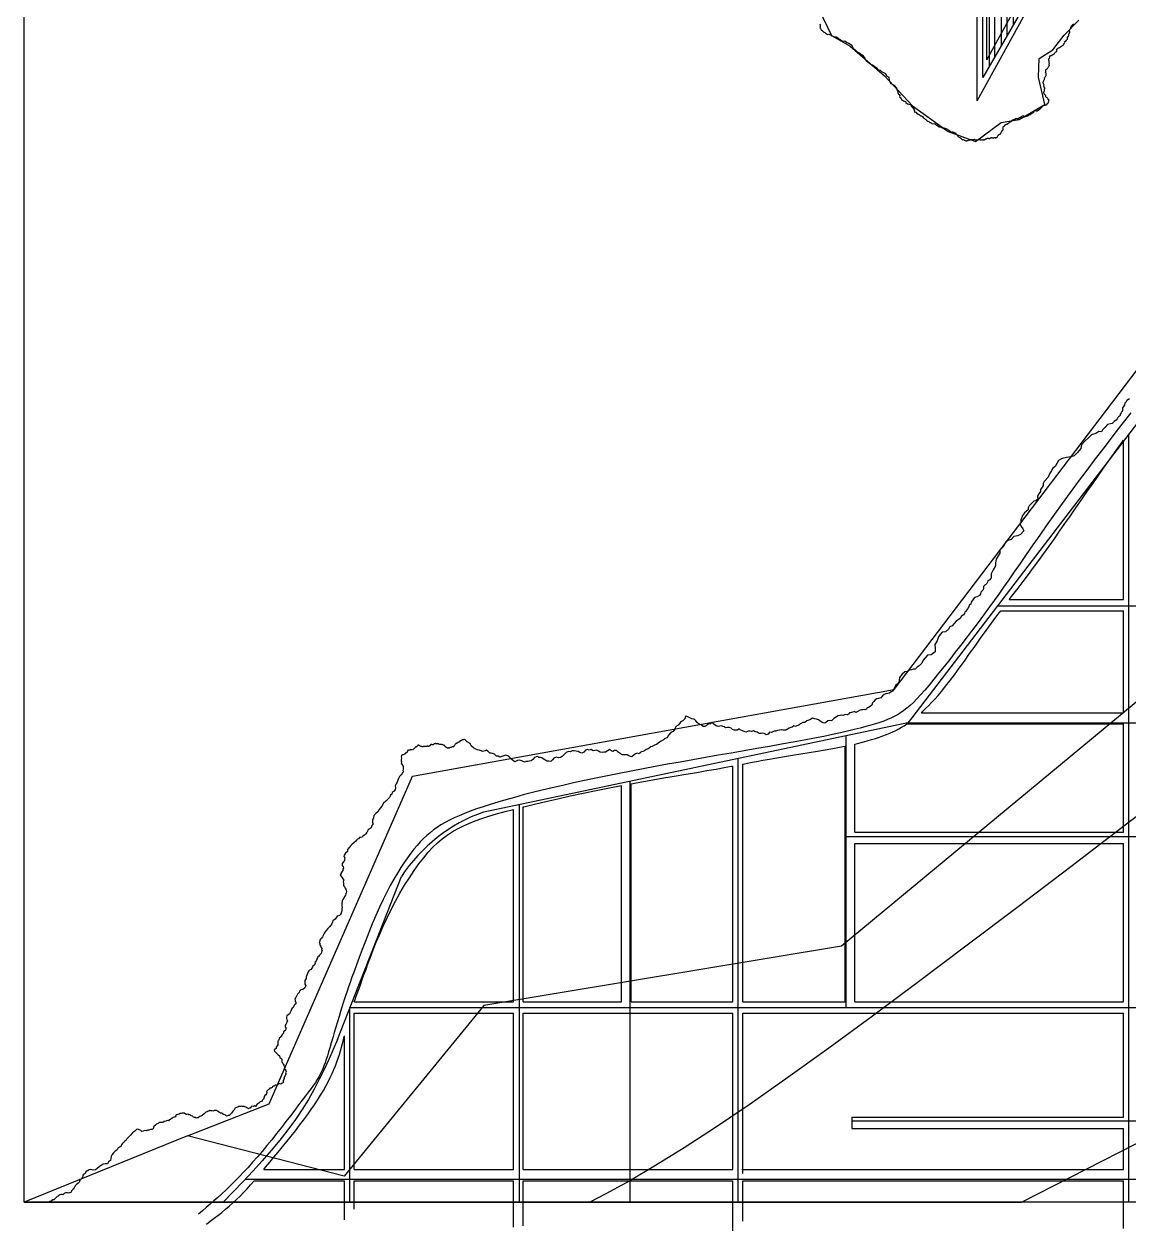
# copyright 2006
# Model space of a CAD drawing. Extents: x -15732 to 10897, y -24868 to 16165.
# Drawn here: x -15732 to -3337, y -24695 to -11160 of the extents above; entities that cross this region are included whole.
import ezdxf

# ---------------------------------------------------------------- set-up
doc = ezdxf.new("R2010")
doc.units = 0
doc.header["$MEASUREMENT"] = 0
for name, color, linetype in [('COASTLINE', 7, 'CONTINUOUS'), ('HIGHWAY', 7, 'CONTINUOUS'), ('REGIONAL_MAP', 7, 'CONTINUOUS'), ('STREETS-SPRAWL', 7, 'CONTINUOUS'), ('STREETS-SPRAWL-12M', 7, 'CONTINUOUS'), ('STREETS-SPRAWL-20M', 7, 'CONTINUOUS'), ('SUBURBS', 7, 'CONTINUOUS')]:
    doc.layers.add(name, color=color, linetype=linetype)

msp = doc.modelspace()

# ---------------------------------------------------------------- linework, layer by layer
at = {"layer": 'COASTLINE', "color": 7, "linetype": 'CONTINUOUS'}
msp.add_line((10897, -24374), (-15455, -24374), dxfattribs=at)
for points in [[(-6806, -11156), (-6802, -11167), (-6799, -11176), (-6800, -11185), (-6805, -11196), (-6798, -11208), (-6791, -11222), (-6775, -11235), (-6765, -11241), (-6758, -11248), (-6748, -11254), (-6740, -11261), (-6731, -11267), (-6724, -11274), (-6713, -11276), (-6704, -11274), (-6695, -11275), (-6683, -11279), (-6673, -11291), (-6658, -11293), (-6644, -11303), (-6632, -11299), (-6620, -11304), (-6606, -11308), (-6595, -11321), (-6585, -11327), (-6577, -11332), (-6567, -11341), (-6561, -11344), (-6542, -11352), (-6524, -11347), (-6503, -11367), (-6480, -11375), (-6460, -11383), (-6444, -11394), (-6443, -11414), (-6431, -11432), (-6413, -11446), (-6397, -11458), (-6388, -11466), (-6371, -11479), (-6360, -11483), (-6349, -11492), (-6337, -11500), (-6328, -11504), (-6321, -11512), (-6310, -11526), (-6300, -11538), (-6299, -11552), (-6285, -11569), (-6263, -11587), (-6249, -11596), (-6240, -11603), (-6228, -11614), (-6214, -11616), (-6190, -11630), (-6174, -11648), (-6159, -11664), (-6145, -11671), (-6128, -11676), (-6113, -11691), (-6090, -11703), (-6069, -11714), (-6057, -11740), (-6031, -11754), (-6028, -11791), (-6007, -11824), (-5969, -11846), (-5941, -11879), (-5943, -11887), (-5941, -11894), (-5938, -11901), (-5933, -11911), (-5929, -11920), (-5929, -11928), (-5924, -11936), (-5923, -11945), (-5915, -11950), (-5908, -11962), (-5910, -11972), (-5906, -11983), (-5901, -11988), (-5891, -11999), (-5890, -12004), (-5885, -12012), (-5876, -12014), (-5865, -12021), (-5854, -12025), (-5844, -12026), (-5838, -12040), (-5821, -12052), (-5807, -12059), (-5792, -12060), (-5782, -12070), (-5774, -12086), (-5768, -12092), (-5758, -12102), (-5749, -12113), (-5744, -12121), (-5745, -12134), (-5741, -12146), (-5731, -12145), (-5722, -12151), (-5715, -12161), (-5711, -12166), (-5706, -12166), (-5702, -12169), (-5695, -12172), (-5690, -12174), (-5683, -12180), (-5675, -12187), (-5668, -12187), (-5662, -12188), (-5653, -12195), (-5645, -12207), (-5634, -12216), (-5623, -12226), (-5614, -12230), (-5604, -12239), (-5592, -12248), (-5582, -12251), (-5576, -12255), (-5571, -12262), (-5563, -12263), (-5557, -12267), (-5546, -12274), (-5535, -12279), (-5525, -12275), (-5515, -12277), (-5505, -12287), (-5493, -12292), (-5479, -12299), (-5465, -12311), (-5459, -12312), (-5454, -12311), (-5447, -12314), (-5441, -12315), (-5439, -12320), (-5433, -12323), (-5427, -12324), (-5420, -12327), (-5416, -12326), (-5411, -12323), (-5407, -12326), (-5402, -12327), (-5397, -12330), (-5394, -12332), (-5389, -12331), (-5384, -12334), (-5373, -12339), (-5363, -12344), (-5358, -12348), (-5350, -12356), (-5345, -12358), (-5339, -12364), (-5334, -12366), (-5329, -12371), (-5323, -12367), (-5315, -12366), (-5308, -12371), (-5302, -12371), (-5293, -12378), (-5285, -12379), (-5278, -12389), (-5271, -12395), (-5266, -12403), (-5255, -12416), (-5251, -12420), (-5245, -12428), (-5233, -12431), (-5221, -12438), (-5215, -12447), (-5207, -12453), (-5200, -12456), (-5193, -12454), (-5186, -12460), (-5180, -12460), (-5174, -12466), (-5167, -12468), (-5162, -12468), (-5156, -12468), (-5150, -12465), (-5144, -12464), (-5138, -12462), (-5132, -12464), (-5125, -12459), (-5119, -12458), (-5113, -12455), (-5108, -12455), (-5101, -12456), (-5095, -12454), (-5088, -12452), (-5082, -12453), (-5076, -12452), (-5070, -12451), (-5062, -12456), (-5056, -12457), (-5053, -12457), (-5049, -12457), (-5046, -12459), (-5043, -12459), (-5040, -12460), (-5036, -12458), (-5033, -12458), (-5030, -12457), (-5027, -12455), (-5023, -12454), (-5020, -12454), (-5017, -12454), (-5013, -12452), (-5010, -12453), (-5007, -12455), (-5004, -12457), (-5001, -12456), (-4998, -12458), (-4994, -12460), (-4991, -12459), (-4987, -12457), (-4984, -12456), (-4981, -12457), (-4978, -12456), (-4975, -12455), (-4971, -12456), (-4968, -12456), (-4965, -12458), (-4962, -12458), (-4959, -12457), (-4956, -12457), (-4952, -12455), (-4949, -12453), (-4947, -12450), (-4944, -12448), (-4940, -12448), (-4937, -12447), (-4934, -12445), (-4930, -12444), (-4926, -12440), (-4923, -12440), (-4920, -12439), (-4918, -12439), (-4915, -12440), (-4912, -12440), (-4910, -12439), (-4907, -12441), (-4904, -12443), (-4901, -12443), (-4898, -12442), (-4895, -12438), (-4891, -12436), (-4888, -12436), (-4884, -12435), (-4880, -12432), (-4876, -12432), (-4872, -12435), (-4869, -12436), (-4866, -12435), (-4863, -12436), (-4859, -12435), (-4857, -12434), (-4854, -12436), (-4851, -12436), (-4847, -12433), (-4845, -12432), (-4842, -12433), (-4840, -12433), (-4837, -12434), (-4834, -12434), (-4831, -12434), (-4828, -12435), (-4826, -12432), (-4823, -12431), (-4819, -12430), (-4816, -12430), (-4816, -12429), (-4814, -12426), (-4812, -12423), (-4810, -12420), (-4810, -12418), (-4810, -12416), (-4809, -12414), (-4808, -12413), (-4804, -12410), (-4802, -12409), (-4801, -12406), (-4799, -12402), (-4794, -12397), (-4788, -12395), (-4784, -12393), (-4780, -12393), (-4778, -12389), (-4773, -12386), (-4774, -12381), (-4771, -12376), (-4769, -12371), (-4767, -12367), (-4764, -12363), (-4762, -12360), (-4760, -12357), (-4757, -12353), (-4751, -12348), (-4748, -12343), (-4747, -12339), (-4747, -12336), (-4747, -12333), (-4749, -12330), (-4748, -12327), (-4748, -12324), (-4747, -12321), (-4747, -12318), (-4746, -12315), (-4746, -12312), (-4742, -12309), (-4741, -12306), (-4736, -12304), (-4733, -12300), (-4730, -12297), (-4729, -12293), (-4725, -12290), (-4721, -12290), (-4719, -12286), (-4716, -12284), (-4711, -12282), (-4707, -12282), (-4704, -12280), (-4700, -12281), (-4698, -12279), (-4695, -12275), (-4690, -12274), (-4687, -12271), (-4681, -12265), (-4676, -12261), (-4673, -12260), (-4670, -12257), (-4665, -12257), (-4662, -12253), (-4658, -12250), (-4654, -12248), (-4653, -12244), (-4651, -12241), (-4648, -12237), (-4644, -12235), (-4640, -12236), (-4636, -12235), (-4632, -12233), (-4629, -12231), (-4625, -12229), (-4621, -12230), (-4618, -12225), (-4614, -12223), (-4611, -12222), (-4607, -12219), (-4604, -12218), (-4601, -12219), (-4598, -12218), (-4595, -12219), (-4592, -12219), (-4588, -12222), (-4586, -12222), (-4583, -12221), (-4579, -12220), (-4576, -12217), (-4571, -12214), (-4568, -12211), (-4565, -12208), (-4562, -12206), (-4558, -12207), (-4554, -12206), (-4551, -12205), (-4547, -12202), (-4544, -12197), (-4541, -12195), (-4537, -12194), (-4533, -12191), (-4529, -12190), (-4526, -12191), (-4522, -12189), (-4518, -12190), (-4515, -12191), (-4513, -12192), (-4509, -12196), (-4504, -12198), (-4498, -12194), (-4495, -12191), (-4492, -12189), (-4490, -12188), (-4485, -12191), (-4482, -12191), (-4478, -12188), (-4475, -12188), (-4472, -12187), (-4469, -12186), (-4466, -12185), (-4464, -12185), (-4461, -12182), (-4459, -12178), (-4457, -12176), (-4454, -12175), (-4450, -12174), (-4447, -12175), (-4444, -12174), (-4441, -12173), (-4439, -12171), (-4437, -12169), (-4432, -12166), (-4428, -12162), (-4426, -12161), (-4422, -12159), (-4419, -12155), (-4416, -12153), (-4414, -12154), (-4412, -12152), (-4410, -12151), (-4408, -12150), (-4404, -12146), (-4402, -12145), (-4402, -12141), (-4401, -12137), (-4399, -12135), (-4394, -12131), (-4390, -12130), (-4386, -12130), (-4381, -12132), (-4377, -12133), (-4372, -12136), (-4368, -12134), (-4362, -12131), (-4356, -12126), (-4352, -12126), (-4348, -12125), (-4343, -12118), (-4336, -12115), (-4333, -12110), (-4328, -12104), (-4325, -12102), (-4323, -12100), (-4321, -12096), (-4317, -12093), (-4310, -12089), (-4307, -12081), (-4299, -12076), (-4292, -12069), (-4283, -12070), (-4276, -12067), (-4268, -12065), (-4260, -12064), (-4253, -12057), (-4250, -12047), (-4244, -12041), (-4237, -12038), (-4240, -12031), (-4237, -12025), (-4236, -12018), (-4233, -12011), (-4237, -12007), (-4242, -12004), (-4244, -12002), (-4246, -11999), (-4251, -11992), (-4254, -11988), (-4261, -11983), (-4265, -11982), (-4268, -11976), (-4267, -11969), (-4270, -11965), (-4274, -11958), (-4279, -11952), (-4286, -11944), (-4288, -11939), (-4292, -11935), (-4290, -11929), (-4290, -11924), (-4288, -11918), (-4288, -11913), (-4285, -11908), (-4284, -11904), (-4284, -11900), (-4282, -11896), (-4284, -11891), (-4283, -11886), (-4280, -11882), (-4278, -11877), (-4285, -11873), (-4288, -11867), (-4288, -11862), (-4290, -11856), (-4290, -11851), (-4290, -11847), (-4289, -11842), (-4293, -11837), (-4293, -11833), (-4294, -11827), (-4297, -11823), (-4297, -11819), (-4297, -11814), (-4297, -11809), (-4296, -11804), (-4294, -11799), (-4293, -11795), (-4291, -11792), (-4287, -11786), (-4282, -11781), (-4284, -11776), (-4282, -11771), (-4281, -11766), (-4282, -11761), (-4280, -11756), (-4277, -11749), (-4274, -11746), (-4269, -11741), (-4265, -11736), (-4264, -11732), (-4266, -11728), (-4265, -11723), (-4266, -11718), (-4265, -11713), (-4270, -11707), (-4272, -11704), (-4271, -11699), (-4267, -11693), (-4270, -11688), (-4269, -11683), (-4268, -11674), (-4264, -11666), (-4256, -11663), (-4251, -11656), (-4248, -11650), (-4243, -11644), (-4238, -11637), (-4234, -11633), (-4231, -11628), (-4229, -11623), (-4232, -11619), (-4231, -11615), (-4230, -11608), (-4227, -11603), (-4230, -11596), (-4232, -11590), (-4230, -11585), (-4232, -11579), (-4232, -11573), (-4236, -11568), (-4237, -11561), (-4236, -11555), (-4234, -11549), (-4229, -11543), (-4227, -11537), (-4223, -11531), (-4223, -11525), (-4226, -11519), (-4221, -11517), (-4216, -11517), (-4211, -11513), (-4206, -11511), (-4201, -11508), (-4192, -11501), (-4187, -11500), (-4181, -11495), (-4172, -11490), (-4166, -11481), (-4160, -11476), (-4155, -11471), (-4147, -11463), (-4145, -11455), (-4146, -11447), (-4144, -11440), (-4142, -11438), (-4139, -11436), (-4134, -11434), (-4132, -11430), (-4126, -11425), (-4120, -11424), (-4116, -11420), (-4111, -11414), (-4105, -11417), (-4099, -11414), (-4094, -11408), (-4088, -11406), (-4082, -11398), (-4075, -11395), (-4068, -11389), (-4066, -11381), (-4064, -11377), (-4060, -11370), (-4057, -11362), (-4058, -11356), (-4044, -11350), (-4036, -11341), (-4027, -11328), (-4027, -11318), (-4024, -11308), (-4017, -11299), (-4013, -11293), (-4010, -11286), (-4009, -11279), (-4010, -11272), (-4007, -11265), (-4000, -11255), (-4000, -11248), (-4003, -11240), (-4002, -11233), (-3999, -11225), (-3994, -11217), (-3991, -11211), (-3988, -11203), (-3990, -11195), (-3985, -11190), (-3983, -11185), (-3979, -11179), (-3976, -11174), (-3971, -11170), (-3968, -11167), (-3960, -11158)], [(-3331, -15364), (-3341, -15370), (-3359, -15381), (-3367, -15397), (-3382, -15410), (-3386, -15429), (-3398, -15450), (-3410, -15463), (-3407, -15478), (-3409, -15494), (-3417, -15505), (-3424, -15520), (-3434, -15536), (-3434, -15549), (-3444, -15556), (-3455, -15563), (-3460, -15572), (-3470, -15586), (-3481, -15601), (-3501, -15616), (-3524, -15638), (-3542, -15644), (-3577, -15651), (-3604, -15679), (-3633, -15710), (-3644, -15732), (-3675, -15729), (-3709, -15750), (-3757, -15765), (-3790, -15799), (-3833, -15838), (-3868, -15877), (-3877, -15918), (-3918, -15967), (-3951, -16000), (-3989, -16012), (-4038, -16022), (-4085, -16030), (-4125, -16056), (-4144, -16087), (-4164, -16120), (-4194, -16143), (-4206, -16169), (-4226, -16205), (-4241, -16241), (-4289, -16291), (-4300, -16314), (-4299, -16335), (-4309, -16355), (-4329, -16378), (-4330, -16401), (-4347, -16427), (-4363, -16456), (-4360, -16487), (-4382, -16506), (-4402, -16509), (-4425, -16534), (-4455, -16563), (-4466, -16584), (-4468, -16607), (-4490, -16625), (-4508, -16643), (-4529, -16671), (-4539, -16694), (-4551, -16719), (-4551, -16744), (-4558, -16770), (-4546, -16796), (-4527, -16821), (-4517, -16843), (-4554, -16884), (-4587, -16899), (-4628, -16907), (-4658, -16939), (-4696, -16952), (-4721, -16975), (-4744, -17017), (-4784, -17060), (-4784, -17094), (-4805, -17124), (-4826, -17161), (-4832, -17201), (-4832, -17237), (-4861, -17282), (-4882, -17324), (-4881, -17373), (-4888, -17383), (-4898, -17392), (-4909, -17400), (-4918, -17404), (-4922, -17418), (-4929, -17432), (-4944, -17448), (-4957, -17458), (-4967, -17469), (-4970, -17483), (-4970, -17495), (-4976, -17507), (-4989, -17523), (-4999, -17531), (-5002, -17551), (-5014, -17570), (-5040, -17585), (-5068, -17591), (-5089, -17618), (-5105, -17644), (-5111, -17664), (-5128, -17678), (-5131, -17694), (-5144, -17710), (-5147, -17718), (-5157, -17730), (-5171, -17746), (-5178, -17754), (-5180, -17772), (-5194, -17785), (-5218, -17804), (-5227, -17823), (-5273, -17857), (-5318, -17907), (-5347, -17918), (-5362, -17947), (-5394, -17976), (-5431, -17981), (-5455, -18006), (-5472, -18032), (-5488, -18078), (-5515, -18118), (-5509, -18159), (-5511, -18200), (-5554, -18232), (-5598, -18239), (-5645, -18294), (-5659, -18328), (-5676, -18344), (-5689, -18356), (-5712, -18371), (-5736, -18395), (-5756, -18395), (-5777, -18403), (-5800, -18405), (-5825, -18419), (-5850, -18424), (-5882, -18452), (-5909, -18489), (-5916, -18518), (-5917, -18540), (-5929, -18558), (-5955, -18576), (-5970, -18606), (-5978, -18621), (-5987, -18642), (-6004, -18650), (-6021, -18662), (-6041, -18668), (-6064, -18671), (-6083, -18679), (-6101, -18694), (-6120, -18715), (-6148, -18723), (-6164, -18729), (-6183, -18737), (-6200, -18759), (-6214, -18774), (-6220, -18798), (-6240, -18815), (-6257, -18824), (-6272, -18827), (-6281, -18842), (-6292, -18850), (-6307, -18846), (-6322, -18849), (-6336, -18849), (-6352, -18854), (-6362, -18857), (-6372, -18866), (-6384, -18873), (-6397, -18882), (-6412, -18873), (-6424, -18875), (-6437, -18876), (-6450, -18880), (-6471, -18886), (-6484, -18900), (-6498, -18907), (-6514, -18903), (-6529, -18908), (-6547, -18914), (-6563, -18912), (-6578, -18914), (-6603, -18919), (-6628, -18936), (-6647, -18948), (-6674, -18975), (-6695, -18972), (-6716, -18974), (-6736, -18993), (-6750, -19000), (-6772, -18996), (-6801, -18978), (-6818, -18964), (-6841, -18956), (-6864, -18952), (-6886, -18944), (-6907, -18957), (-6928, -18967), (-6949, -18974), (-6973, -18994), (-6995, -18992), (-7023, -19008), (-7039, -19023), (-7061, -19032), (-7079, -19038), (-7097, -19032), (-7114, -19044), (-7131, -19049), (-7147, -19057), (-7166, -19069), (-7185, -19077), (-7203, -19078), (-7221, -19077), (-7238, -19075), (-7258, -19077), (-7280, -19081), (-7298, -19090), (-7317, -19089), (-7345, -19104), (-7369, -19103), (-7386, -19122), (-7408, -19133), (-7429, -19116), (-7445, -19113), (-7464, -19116), (-7485, -19116), (-7509, -19100), (-7530, -19096), (-7550, -19087), (-7570, -19093), (-7586, -19090), (-7603, -19090), (-7617, -19093), (-7635, -19103), (-7655, -19092), (-7680, -19084), (-7697, -19076), (-7709, -19063), (-7728, -19079), (-7748, -19079), (-7766, -19078), (-7784, -19073), (-7799, -19055), (-7822, -19050), (-7842, -19048), (-7862, -19054), (-7874, -19040), (-7892, -19036), (-7909, -19032), (-7926, -19034), (-7946, -19037), (-7966, -19031), (-7992, -19010), (-8012, -18994), (-8031, -19008), (-8048, -19007), (-8060, -19016), (-8079, -19032), (-8096, -19037), (-8112, -19036), (-8136, -19020), (-8153, -19014), (-8181, -18993), (-8196, -18975), (-8207, -18964), (-8217, -18956), (-8239, -18951), (-8257, -18945), (-8279, -18934), (-8305, -18922), (-8314, -18929), (-8316, -18940), (-8320, -18951), (-8325, -18959), (-8342, -18975), (-8357, -18982), (-8366, -18989), (-8375, -19001), (-8394, -19024), (-8419, -19038), (-8430, -19067), (-8451, -19094), (-8475, -19105), (-8497, -19132), (-8511, -19145), (-8517, -19163), (-8542, -19171), (-8560, -19186), (-8586, -19201), (-8604, -19213), (-8638, -19240), (-8661, -19247), (-8684, -19262), (-8702, -19264), (-8721, -19280), (-8731, -19289), (-8752, -19297), (-8770, -19312), (-8789, -19319), (-8805, -19321), (-8820, -19329), (-8831, -19344), (-8851, -19338), (-8873, -19345), (-8887, -19357), (-8912, -19377), (-8928, -19375), (-8947, -19367), (-8967, -19354), (-8990, -19354), (-9019, -19355), (-9045, -19342), (-9068, -19325), (-9085, -19308), (-9107, -19308), (-9126, -19318), (-9143, -19309), (-9166, -19297), (-9190, -19314), (-9211, -19325), (-9228, -19326), (-9245, -19330), (-9269, -19324), (-9289, -19316), (-9309, -19304), (-9328, -19308), (-9349, -19310), (-9371, -19295), (-9392, -19302), (-9413, -19296), (-9433, -19305), (-9451, -19327), (-9475, -19338), (-9499, -19331), (-9516, -19317), (-9538, -19313), (-9560, -19312), (-9582, -19312), (-9604, -19320), (-9625, -19317), (-9649, -19329), (-9668, -19347), (-9688, -19365), (-9696, -19376), (-9715, -19386), (-9736, -19388), (-9762, -19381), (-9788, -19393), (-9805, -19412), (-9824, -19430), (-9846, -19428), (-9868, -19425), (-9890, -19412), (-9908, -19401), (-9924, -19388), (-9939, -19384), (-9956, -19384), (-9970, -19374), (-9988, -19378), (-10004, -19385), (-10024, -19407), (-10045, -19424), (-10064, -19425), (-10082, -19430), (-10100, -19429), (-10119, -19436), (-10147, -19423), (-10173, -19416), (-10196, -19420), (-10226, -19433), (-10238, -19425), (-10260, -19407), (-10290, -19379), (-10306, -19367), (-10329, -19359), (-10351, -19366), (-10373, -19376), (-10395, -19382), (-10412, -19370), (-10432, -19370), (-10455, -19347), (-10477, -19341), (-10493, -19338), (-10507, -19335), (-10531, -19314), (-10546, -19305), (-10561, -19310), (-10575, -19315), (-10589, -19317), (-10603, -19309), (-10626, -19303), (-10646, -19298), (-10665, -19291), (-10691, -19277), (-10717, -19254), (-10728, -19227), (-10762, -19208), (-10786, -19184), (-10790, -19186), (-10793, -19185), (-10797, -19185), (-10800, -19186), (-10803, -19188), (-10806, -19188), (-10809, -19188), (-10813, -19187), (-10815, -19188), (-10818, -19188), (-10821, -19190), (-10825, -19193), (-10828, -19196), (-10832, -19197), (-10835, -19198), (-10838, -19200), (-10843, -19203), (-10845, -19207), (-10847, -19210), (-10848, -19213), (-10852, -19212), (-10856, -19212), (-10860, -19214), (-10864, -19216), (-10866, -19219), (-10868, -19221), (-10871, -19221), (-10874, -19223), (-10879, -19225), (-10882, -19228), (-10886, -19229), (-10888, -19230), (-10892, -19234), (-10895, -19239), (-10898, -19241), (-10901, -19244), (-10904, -19249), (-10909, -19254), (-10911, -19258), (-10911, -19261), (-10915, -19264), (-10918, -19266), (-10921, -19264), (-10925, -19265), (-10929, -19267), (-10934, -19265), (-10937, -19270), (-10942, -19272), (-10944, -19273), (-10947, -19273), (-10950, -19273), (-10953, -19274), (-10955, -19274), (-10957, -19276), (-10960, -19278), (-10963, -19279), (-10965, -19279), (-10967, -19279), (-10970, -19277), (-10972, -19276), (-10974, -19277), (-10977, -19279), (-10979, -19281), (-10982, -19281), (-10985, -19279), (-10987, -19278), (-10989, -19277), (-10992, -19276), (-10994, -19274), (-10996, -19271), (-10999, -19268), (-11003, -19266), (-11005, -19263), (-11010, -19260), (-11012, -19256), (-11015, -19255), (-11016, -19252), (-11018, -19249), (-11021, -19248), (-11023, -19245), (-11026, -19246), (-11029, -19245), (-11033, -19244), (-11036, -19242), (-11040, -19239), (-11042, -19238), (-11046, -19237), (-11050, -19239), (-11053, -19239), (-11057, -19238), (-11060, -19239), (-11063, -19238), (-11066, -19238), (-11070, -19238), (-11073, -19237), (-11076, -19238), (-11079, -19236), (-11083, -19233), (-11086, -19231), (-11089, -19230), (-11091, -19231), (-11093, -19231), (-11096, -19230), (-11099, -19231), (-11102, -19231), (-11105, -19231), (-11108, -19231), (-11110, -19232), (-11113, -19230), (-11116, -19228), (-11119, -19229), (-11122, -19229), (-11124, -19231), (-11127, -19232), (-11132, -19233), (-11136, -19237), (-11139, -19239), (-11142, -19241), (-11144, -19242), (-11147, -19243), (-11149, -19244), (-11152, -19243), (-11154, -19242), (-11157, -19239), (-11161, -19240), (-11163, -19242), (-11166, -19241), (-11169, -19241), (-11170, -19242), (-11171, -19243), (-11173, -19246), (-11175, -19248), (-11177, -19250), (-11179, -19251), (-11180, -19254), (-11181, -19257), (-11184, -19257), (-11186, -19259), (-11188, -19260), (-11190, -19260), (-11193, -19260), (-11196, -19261), (-11199, -19262), (-11201, -19262), (-11203, -19260), (-11206, -19259), (-11209, -19260), (-11211, -19260), (-11214, -19261), (-11216, -19262), (-11219, -19262), (-11221, -19261), (-11224, -19262), (-11226, -19263), (-11228, -19263), (-11230, -19263), (-11233, -19262), (-11235, -19261), (-11237, -19260), (-11240, -19261), (-11242, -19261), (-11245, -19261), (-11247, -19262), (-11249, -19262), (-11252, -19262), (-11254, -19262), (-11257, -19264), (-11259, -19266), (-11261, -19265), (-11264, -19265), (-11266, -19264), (-11269, -19264), (-11271, -19263), (-11273, -19263), (-11276, -19262), (-11278, -19262), (-11281, -19262), (-11284, -19259), (-11287, -19258), (-11289, -19257), (-11291, -19256), (-11293, -19256), (-11295, -19254), (-11297, -19252), (-11299, -19252), (-11302, -19251), (-11303, -19248), (-11305, -19247), (-11307, -19247), (-11309, -19248), (-11311, -19247), (-11314, -19248), (-11315, -19252), (-11317, -19254), (-11321, -19260), (-11326, -19262), (-11329, -19265), (-11334, -19267), (-11339, -19270), (-11343, -19270), (-11345, -19272), (-11346, -19274), (-11350, -19278), (-11353, -19281), (-11356, -19283), (-11360, -19287), (-11364, -19293), (-11368, -19296), (-11372, -19298), (-11375, -19296), (-11379, -19298), (-11382, -19298), (-11385, -19298), (-11389, -19298), (-11392, -19298), (-11396, -19298), (-11399, -19298), (-11402, -19300), (-11406, -19302), (-11410, -19304), (-11413, -19304), (-11417, -19305), (-11421, -19303), (-11424, -19301), (-11426, -19303), (-11426, -19306), (-11429, -19310), (-11429, -19313), (-11432, -19317), (-11434, -19321), (-11434, -19324), (-11435, -19327), (-11437, -19328), (-11440, -19328), (-11443, -19329), (-11445, -19332), (-11450, -19333), (-11453, -19335), (-11455, -19340), (-11456, -19343), (-11458, -19345), (-11461, -19347), (-11463, -19348), (-11465, -19348), (-11467, -19348), (-11469, -19349), (-11472, -19351), (-11473, -19352), (-11477, -19354), (-11480, -19353), (-11483, -19356), (-11487, -19357), (-11490, -19358), (-11493, -19361), (-11495, -19361), (-11498, -19362), (-11501, -19377), (-11498, -19392), (-11500, -19407), (-11500, -19422), (-11498, -19435), (-11501, -19449), (-11491, -19468), (-11478, -19484), (-11479, -19500), (-11480, -19515), (-11483, -19531), (-11477, -19546), (-11491, -19560), (-11498, -19581), (-11511, -19588), (-11522, -19600), (-11530, -19620), (-11541, -19639), (-11545, -19662), (-11559, -19682), (-11570, -19704), (-11566, -19725), (-11570, -19744), (-11580, -19764), (-11591, -19771), (-11602, -19777), (-11607, -19795), (-11621, -19807), (-11626, -19819), (-11634, -19833), (-11648, -19850), (-11675, -19876), (-11699, -19898), (-11718, -19930), (-11750, -19970), (-11764, -19995), (-11785, -20014), (-11810, -20037), (-11811, -20062), (-11823, -20088), (-11823, -20111), (-11817, -20132), (-11830, -20148), (-11839, -20173), (-11872, -20198), (-11886, -20226), (-11903, -20244), (-11915, -20257), (-11931, -20267), (-11943, -20278), (-11957, -20284), (-11971, -20282), (-11979, -20296), (-11992, -20301), (-12003, -20311), (-12011, -20324), (-12029, -20337), (-12057, -20363), (-12067, -20373), (-12083, -20390), (-12103, -20418), (-12105, -20438), (-12128, -20457), (-12143, -20480), (-12145, -20495), (-12135, -20512), (-12136, -20527), (-12138, -20542), (-12150, -20557), (-12162, -20575), (-12162, -20586), (-12165, -20597), (-12153, -20612), (-12150, -20627), (-12158, -20639), (-12156, -20653), (-12166, -20666), (-12178, -20685), (-12180, -20694), (-12187, -20705), (-12176, -20714), (-12169, -20727), (-12157, -20747), (-12145, -20760), (-12152, -20775), (-12149, -20790), (-12149, -20805), (-12149, -20820), (-12137, -20837), (-12131, -20851), (-12123, -20862), (-12119, -20874), (-12114, -20888), (-12119, -20903), (-12124, -20916), (-12127, -20930), (-12137, -20945), (-12146, -20963), (-12155, -20979), (-12162, -20992), (-12165, -21004), (-12168, -21016), (-12166, -21029), (-12168, -21041), (-12168, -21054), (-12165, -21067), (-12166, -21079), (-12168, -21092), (-12167, -21104), (-12172, -21116), (-12179, -21128), (-12176, -21140), (-12195, -21157), (-12219, -21166), (-12242, -21197), (-12267, -21217), (-12271, -21234), (-12281, -21251), (-12290, -21265), (-12304, -21284), (-12326, -21304), (-12343, -21324), (-12366, -21354), (-12372, -21375), (-12386, -21395), (-12397, -21413), (-12406, -21424), (-12415, -21434), (-12416, -21446), (-12421, -21459), (-12415, -21472), (-12414, -21485), (-12411, -21495), (-12402, -21507), (-12400, -21518), (-12393, -21529), (-12395, -21541), (-12388, -21555), (-12394, -21568), (-12399, -21582), (-12405, -21591), (-12417, -21601), (-12426, -21612), (-12435, -21621), (-12439, -21634), (-12448, -21642), (-12448, -21652), (-12457, -21663), (-12461, -21676), (-12470, -21686), (-12465, -21696), (-12469, -21706), (-12479, -21714), (-12491, -21725), (-12497, -21738), (-12504, -21748), (-12515, -21764), (-12529, -21772), (-12537, -21779), (-12546, -21788), (-12552, -21809), (-12559, -21826), (-12566, -21845), (-12567, -21863), (-12581, -21886), (-12582, -21904), (-12583, -21927), (-12570, -21945), (-12584, -21968), (-12605, -21986), (-12626, -21990), (-12643, -22006), (-12647, -22020), (-12664, -22041), (-12677, -22062), (-12683, -22077), (-12693, -22091), (-12692, -22107), (-12690, -22123), (-12680, -22138), (-12692, -22153), (-12703, -22163), (-12705, -22173), (-12715, -22188), (-12724, -22198), (-12733, -22209), (-12735, -22220), (-12738, -22230), (-12748, -22246), (-12753, -22259), (-12768, -22271), (-12786, -22284), (-12787, -22298), (-12790, -22313), (-12785, -22329), (-12773, -22340), (-12783, -22350), (-12788, -22365), (-12795, -22380), (-12803, -22393), (-12802, -22405), (-12791, -22417), (-12794, -22429), (-12799, -22442), (-12807, -22450), (-12822, -22464), (-12822, -22479), (-12833, -22490), (-12841, -22500), (-12848, -22512), (-12860, -22525), (-12872, -22530), (-12872, -22540), (-12873, -22551), (-12878, -22560), (-12885, -22567), (-12885, -22580), (-12884, -22594), (-12885, -22608), (-12893, -22619), (-12905, -22633), (-12906, -22648), (-12914, -22655), (-12928, -22666), (-12923, -22679), (-12914, -22688), (-12903, -22698), (-12882, -22719), (-12867, -22733), (-12862, -22750), (-12851, -22757), (-12842, -22768), (-12842, -22777), (-12841, -22787), (-12844, -22797), (-12838, -22807), (-12831, -22815), (-12825, -22825), (-12818, -22836), (-12815, -22849), (-12812, -22862), (-12815, -22875), (-12804, -22884), (-12797, -22897), (-12793, -22909), (-12798, -22921), (-12796, -22934), (-12800, -22946), (-12806, -22958), (-12817, -22975), (-12815, -22986), (-12819, -22997), (-12826, -23009), (-12825, -23018), (-12827, -23028), (-12831, -23037), (-12840, -23039), (-12853, -23048), (-12864, -23047), (-12874, -23042), (-12880, -23046), (-12891, -23056), (-12903, -23061), (-12915, -23061), (-12927, -23070), (-12936, -23073), (-12945, -23081), (-12950, -23086), (-12963, -23093), (-12974, -23094), (-12983, -23104), (-12992, -23109), (-13000, -23122), (-13012, -23133), (-13010, -23144), (-13014, -23156), (-13021, -23168), (-13032, -23176), (-13038, -23186), (-13040, -23197), (-13042, -23207), (-13048, -23218), (-13063, -23233), (-13070, -23243), (-13083, -23249), (-13100, -23261), (-13122, -23278), (-13137, -23298), (-13147, -23294), (-13156, -23297), (-13166, -23300), (-13176, -23297), (-13187, -23307), (-13197, -23319), (-13206, -23320), (-13214, -23326), (-13222, -23320), (-13232, -23314), (-13245, -23306), (-13255, -23303), (-13262, -23299), (-13272, -23298), (-13282, -23299), (-13292, -23295), (-13302, -23301), (-13312, -23301), (-13323, -23300), (-13335, -23308), (-13349, -23310), (-13367, -23320), (-13372, -23334), (-13388, -23350), (-13398, -23362), (-13404, -23376), (-13415, -23387), (-13422, -23394), (-13432, -23400), (-13441, -23400), (-13451, -23404), (-13463, -23410), (-13475, -23395), (-13494, -23391), (-13502, -23378), (-13513, -23373), (-13527, -23375), (-13541, -23367), (-13553, -23361), (-13563, -23351), (-13573, -23346), (-13585, -23346), (-13595, -23343), (-13605, -23347), (-13616, -23351), (-13627, -23349), (-13638, -23349), (-13649, -23345), (-13658, -23353), (-13668, -23352), (-13679, -23361), (-13694, -23362), (-13704, -23373), (-13713, -23382), (-13734, -23402), (-13750, -23408), (-13759, -23411), (-13772, -23420), (-13781, -23427), (-13792, -23427), (-13802, -23430), (-13812, -23424), (-13822, -23423), (-13833, -23420), (-13843, -23409), (-13857, -23406), (-13870, -23395), (-13883, -23392), (-13896, -23387), (-13910, -23391), (-13920, -23387), (-13935, -23376), (-13946, -23376), (-13958, -23374), (-13970, -23380), (-13982, -23378), (-13994, -23387), (-14006, -23390), (-14017, -23394), (-14027, -23395), (-14030, -23404), (-14039, -23416), (-14050, -23420), (-14059, -23425), (-14071, -23430), (-14089, -23444), (-14104, -23450), (-14114, -23459), (-14129, -23458), (-14144, -23466), (-14161, -23469), (-14175, -23479), (-14188, -23478), (-14200, -23481), (-14216, -23480), (-14229, -23489), (-14247, -23499), (-14258, -23509), (-14276, -23525), (-14283, -23549), (-14298, -23558), (-14316, -23559), (-14334, -23567), (-14349, -23566), (-14363, -23571), (-14378, -23569), (-14396, -23575), (-14413, -23582), (-14424, -23568), (-14443, -23560), (-14458, -23554), (-14473, -23557), (-14491, -23575), (-14500, -23583), (-14516, -23595), (-14535, -23618), (-14550, -23634), (-14578, -23663), (-14586, -23678), (-14605, -23693), (-14610, -23699), (-14621, -23709), (-14631, -23717), (-14638, -23729), (-14643, -23743), (-14656, -23753), (-14677, -23763), (-14689, -23785), (-14709, -23799), (-14730, -23820), (-14744, -23839), (-14754, -23859), (-14760, -23882), (-14763, -23907), (-14784, -23922), (-14796, -23944), (-14821, -23943), (-14846, -23945), (-14869, -23962), (-14888, -23973), (-14914, -23994), (-14930, -24009), (-14957, -24014), (-14983, -24008), (-15001, -24012), (-15015, -24017), (-15026, -24021), (-15038, -24032), (-15049, -24051), (-15069, -24067), (-15072, -24078), (-15078, -24092), (-15083, -24102), (-15088, -24111), (-15094, -24116), (-15100, -24123), (-15109, -24135), (-15110, -24146), (-15121, -24155), (-15127, -24161), (-15147, -24177), (-15158, -24190), (-15165, -24201), (-15171, -24210), (-15175, -24222), (-15186, -24230), (-15200, -24245), (-15203, -24259), (-15212, -24265), (-15222, -24269), (-15234, -24271), (-15245, -24269), (-15256, -24268), (-15267, -24270), (-15282, -24275), (-15296, -24289), (-15307, -24286), (-15317, -24286), (-15330, -24290), (-15341, -24299), (-15350, -24307), (-15362, -24311), (-15371, -24322), (-15385, -24332), (-15391, -24338), (-15398, -24345), (-15405, -24347), (-15411, -24348), (-15423, -24356), (-15429, -24364), (-15437, -24363), (-15445, -24367), (-15453, -24373), (-15455, -24374)]]:
    msp.add_lwpolyline(points, dxfattribs=at)
at = {"layer": 'HIGHWAY', "color": 250, "linetype": 'CONTINUOUS'}
for p, q in [((-2756, -19667), (-3379, -20145)), ((-3379, -20145), (-3990, -20611)), ((-3990, -20611), (-4581, -21061)), ((-4581, -21061), (-5151, -21492)), ((-5151, -21492), (-5696, -21901)), ((-5696, -21901), (-6214, -22286)), ((-6214, -22286), (-6704, -22645)), ((-6704, -22645), (-7162, -22974)), ((-7162, -22974), (-7587, -23272)), ((-7587, -23272), (-7976, -23536)), ((-7976, -23536), (-8328, -23765)), ((-8328, -23765), (-8648, -23962)), ((-8648, -23962), (-8938, -24132)), ((-8938, -24132), (-9206, -24279)), ((-9206, -24279), (-9385, -24374))]:
    msp.add_line(p, q, dxfattribs=at)
at = {"layer": 'REGIONAL_MAP', "color": 8, "linetype": 'CONTINUOUS'}
msp.add_lwpolyline([(-15732, 16165), (10897, 16165), (10897, -24374), (-15732, -24374)], close=True, dxfattribs=at)
at = {"layer": 'STREETS-SPRAWL', "color": 7, "linetype": 'CONTINUOUS'}
for p, q in [((-4930, -11559), (-4930, -7413)), ((-5041, -12021), (-4280, -10641)), ((-5041, -12021), (-5041, -10666)), ((-4930, -11559), (-4390, -10579)), ((-3314, -15518), (-3415, -15648)), ((-3415, -15648), (-3516, -15778)), ((-3516, -15778), (-3615, -15908)), ((-3413, -15847), (-3397, -15825)), ((-3397, -17614), (-3397, -15825)), ((-3615, -15908), (-3714, -16036)), ((-3548, -16037), (-3481, -15943)), ((-3481, -15943), (-3413, -15847)), ((-3714, -16036), (-3810, -16163)), ((-3614, -16130), (-3548, -16037)), ((-3810, -16163), (-3905, -16289)), ((-3743, -16315), (-3679, -16223)), ((-3679, -16223), (-3614, -16130)), ((-3905, -16289), (-3997, -16413)), ((-3807, -16406), (-3743, -16315)), ((-3997, -16413), (-4087, -16536)), ((-3932, -16585), (-3870, -16496)), ((-3870, -16496), (-3807, -16406)), ((-4087, -16536), (-4173, -16657)), ((-3993, -16673), (-3932, -16585)), ((-4257, -16775), (-4337, -16890)), ((-4173, -16657), (-4257, -16775)), ((-4114, -16846), (-4054, -16760)), ((-4054, -16760), (-3993, -16673)), ((-4337, -16890), (-4414, -17001)), ((-4173, -16931), (-4114, -16846)), ((-4414, -17001), (-4488, -17107)), ((-4290, -17096), (-4232, -17014)), ((-4232, -17014), (-4173, -16931)), ((-4488, -17107), (-4558, -17208)), ((-4406, -17256), (-4348, -17177)), ((-4348, -17177), (-4290, -17096)), ((-4623, -17304), (-4685, -17393)), ((-4558, -17208), (-4623, -17304)), ((-4464, -17333), (-4406, -17256)), ((-4685, -17393), (-4742, -17476)), ((-4580, -17485), (-4522, -17410)), ((-4522, -17410), (-4464, -17333)), ((-4796, -17552), (-4848, -17625)), ((-4742, -17476), (-4796, -17552)), ((-4679, -17614), (-4639, -17561)), ((-4639, -17561), (-4580, -17485)), ((-4899, -17695), (-4949, -17763)), ((-4848, -17625), (-4899, -17695)), ((-4679, -17614), (-3397, -17614)), ((-4999, -17831), (-5051, -17900)), ((-4949, -17763), (-4999, -17831)), ((-4878, -17878), (-4817, -17796)), ((-4817, -17796), (-4775, -17740)), ((-4775, -17740), (-3397, -17740)), ((-3397, -18883), (-3397, -17740)), ((-5106, -17972), (-5163, -18048)), ((-5051, -17900), (-5106, -17972)), ((-5001, -18048), (-4939, -17962)), ((-4939, -17962), (-4878, -17878)), ((-5223, -18126), (-5285, -18205)), ((-5163, -18048), (-5223, -18126)), ((-5124, -18220), (-5063, -18135)), ((-5063, -18135), (-5001, -18048)), ((-5285, -18205), (-5347, -18285)), ((-5183, -18304), (-5124, -18220)), ((-5408, -18363), (-5468, -18437)), ((-5347, -18285), (-5408, -18363)), ((-5295, -18458), (-5240, -18383)), ((-5240, -18383), (-5183, -18304)), ((-5525, -18508), (-5579, -18573)), ((-5468, -18437), (-5525, -18508)), ((-5393, -18587), (-5346, -18526)), ((-5346, -18526), (-5295, -18458)), ((-5628, -18630), (-5674, -18682)), ((-5579, -18573), (-5628, -18630)), ((-5478, -18689), (-5437, -18641)), ((-5437, -18641), (-5393, -18587)), ((-5792, -18802), (-5828, -18832)), ((-5755, -18767), (-5792, -18802)), ((-5716, -18727), (-5755, -18767)), ((-5674, -18682), (-5716, -18727)), ((-5618, -18836), (-5586, -18805)), ((-5586, -18805), (-5552, -18770)), ((-5552, -18770), (-5516, -18732)), ((-5516, -18732), (-5478, -18689)), ((-6007, -18944), (-6046, -18961)), ((-5969, -18926), (-6007, -18944)), ((-5933, -18906), (-5969, -18926)), ((-5898, -18884), (-5933, -18906)), ((-5863, -18860), (-5898, -18884)), ((-5828, -18832), (-5863, -18860)), ((-5668, -18882), (-5649, -18865)), ((-5668, -18883), (-3397, -18883)), ((-5649, -18865), (-5618, -18836)), ((-6419, -19072), (-6493, -19090)), ((-6352, -19055), (-6419, -19072)), ((-6290, -19039), (-6352, -19055)), ((-6234, -19023), (-6290, -19039)), ((-6181, -19007), (-6234, -19023)), ((-6133, -18992), (-6181, -19007)), ((-6088, -18977), (-6133, -18992)), ((-6046, -18961), (-6088, -18977)), ((-5985, -19098), (-5951, -19082)), ((-5951, -19082), (-5918, -19065)), ((-5918, -19065), (-5887, -19047)), ((-5887, -19047), (-5857, -19029)), ((-5857, -19029), (-5827, -19009)), ((-5827, -19009), (-5826, -19009)), ((-5826, -19009), (-3397, -19009)), ((-3397, -20224), (-3397, -19009)), ((-7104, -19214), (-7234, -19237)), ((-6980, -19191), (-7104, -19214)), ((-6865, -19169), (-6980, -19191)), ((-6759, -19148), (-6865, -19169)), ((-6662, -19128), (-6759, -19148)), ((-6573, -19109), (-6662, -19128)), ((-6493, -19090), (-6573, -19109)), ((-6383, -19227), (-6327, -19213)), ((-6327, -19213), (-6274, -19199)), ((-6274, -19199), (-6225, -19185)), ((-6225, -19185), (-6180, -19171)), ((-6180, -19171), (-6136, -19157)), ((-6136, -19157), (-6096, -19142)), ((-6096, -19142), (-6057, -19128)), ((-6057, -19128), (-6020, -19113)), ((-6020, -19113), (-5985, -19098)), ((-7799, -19335), (-7944, -19360)), ((-7654, -19310), (-7799, -19335)), ((-7511, -19286), (-7654, -19310)), ((-7370, -19261), (-7511, -19286)), ((-7234, -19237), (-7370, -19261)), ((-7110, -19361), (-7017, -19346)), ((-7017, -19346), (-6924, -19331)), ((-6924, -19331), (-6832, -19316)), ((-6832, -19316), (-6743, -19301)), ((-6743, -19301), (-6659, -19286)), ((-6659, -19286), (-6582, -19271)), ((-6582, -19271), (-6520, -19258)), ((-6520, -22127), (-6520, -19258)), ((-6410, -19234), (-6383, -19227)), ((-6410, -20224), (-6410, -19234)), ((-8651, -19487), (-8788, -19512)), ((-8512, -19461), (-8651, -19487)), ((-8372, -19436), (-8512, -19461)), ((-8231, -19411), (-8372, -19436)), ((-8088, -19386), (-8231, -19411)), ((-7944, -19360), (-8088, -19386)), ((-7876, -19499), (-7794, -19484)), ((-7794, -19484), (-7780, -19481)), ((-7780, -22127), (-7780, -19481)), ((-7670, -19460), (-7649, -19456)), ((-7670, -22127), (-7670, -19460)), ((-7649, -19456), (-7582, -19443)), ((-7582, -19443), (-7514, -19430)), ((-7514, -19430), (-7444, -19417)), ((-7444, -19417), (-7369, -19404)), ((-7369, -19404), (-7288, -19390)), ((-7288, -19390), (-7201, -19376)), ((-7201, -19376), (-7110, -19361)), ((-9318, -19617), (-9445, -19644)), ((-9188, -19591), (-9318, -19617)), ((-9056, -19564), (-9188, -19591)), ((-8923, -19538), (-9056, -19564)), ((-8788, -19512), (-8923, -19538)), ((-8721, -19643), (-8578, -19618)), ((-8578, -19618), (-8440, -19594)), ((-8440, -19594), (-8309, -19573)), ((-8309, -19573), (-8185, -19552)), ((-8185, -19552), (-8071, -19533)), ((-8071, -19533), (-7968, -19515)), ((-7968, -19515), (-7876, -19499)), ((-9920, -19752), (-10029, -19779)), ((-9807, -19725), (-9920, -19752)), ((-9689, -19698), (-9807, -19725)), ((-9569, -19671), (-9689, -19698)), ((-9445, -19644), (-9569, -19671)), ((-9460, -19786), (-9313, -19755)), ((-9313, -19755), (-9165, -19725)), ((-9165, -19725), (-9031, -19699)), ((-9031, -22127), (-9031, -19699)), ((-8921, -19679), (-8867, -19669)), ((-8921, -22127), (-8921, -19679)), ((-8867, -19669), (-8721, -19643)), ((-10417, -19885), (-10502, -19911)), ((-10327, -19859), (-10417, -19885)), ((-10232, -19833), (-10327, -19859)), ((-10133, -19806), (-10232, -19833)), ((-10029, -19779), (-10133, -19806)), ((-10004, -19909), (-9877, -19879)), ((-9877, -19879), (-9743, -19848)), ((-9743, -19848), (-9604, -19817)), ((-9604, -19817), (-9460, -19786)), ((-10792, -20013), (-10852, -20038)), ((-10727, -19988), (-10792, -20013)), ((-10657, -19963), (-10727, -19988)), ((-10582, -19937), (-10657, -19963)), ((-10502, -19911), (-10582, -19937)), ((-10518, -20044), (-10431, -20018)), ((-10431, -20018), (-10336, -19992)), ((-10336, -19992), (-10243, -19968)), ((-10243, -22127), (-10243, -19968)), ((-10133, -19940), (-10124, -19938)), ((-10133, -22127), (-10133, -19940)), ((-10124, -19938), (-10004, -19909)), ((-11055, -20141), (-11098, -20169)), ((-11009, -20115), (-11055, -20141)), ((-10960, -20089), (-11009, -20115)), ((-10908, -20063), (-10960, -20089)), ((-10852, -20038), (-10908, -20063)), ((-10871, -20185), (-10809, -20154)), ((-10809, -20154), (-10743, -20125)), ((-10743, -20125), (-10673, -20097)), ((-10673, -20097), (-10598, -20070)), ((-10598, -20070), (-10518, -20044)), ((-11251, -20295), (-11287, -20332)), ((-11215, -20261), (-11251, -20295)), ((-11177, -20229), (-11215, -20261)), ((-11138, -20198), (-11177, -20229)), ((-11098, -20169), (-11138, -20198)), ((-11093, -20341), (-11040, -20296)), ((-11040, -20296), (-10986, -20256)), ((-10986, -20256), (-10930, -20219)), ((-10930, -20219), (-10871, -20185)), ((-6410, -20224), (-3397, -20224)), ((-11358, -20414), (-11393, -20460)), ((-11322, -20372), (-11358, -20414)), ((-11287, -20332), (-11322, -20372)), ((-11197, -20447), (-11145, -20391)), ((-11145, -20391), (-11093, -20341)), ((-6410, -20351), (-3397, -20351)), ((-6410, -22127), (-6410, -20351)), ((-3397, -22127), (-3397, -20351)), ((-11467, -20563), (-11505, -20621)), ((-11429, -20510), (-11467, -20563)), ((-11393, -20460), (-11429, -20510)), ((-11302, -20579), (-11249, -20510)), ((-11249, -20510), (-11197, -20447)), ((-11544, -20683), (-11584, -20749)), ((-11505, -20621), (-11544, -20683)), ((-11410, -20735), (-11356, -20654)), ((-11356, -20654), (-11302, -20579)), ((-11624, -20821), (-11664, -20897)), ((-11584, -20749), (-11624, -20821)), ((-11515, -20908), (-11463, -20819)), ((-11463, -20819), (-11410, -20735)), ((-11705, -20978), (-11746, -21065)), ((-11664, -20897), (-11705, -20978)), ((-11565, -20998), (-11515, -20908)), ((-11746, -21065), (-11786, -21156)), ((-11660, -21184), (-11614, -21091)), ((-11614, -21091), (-11565, -20998)), ((-11786, -21156), (-11827, -21251)), ((-11703, -21276), (-11660, -21184)), ((-11866, -21348), (-11903, -21444)), ((-11827, -21251), (-11866, -21348)), ((-11781, -21456), (-11743, -21367)), ((-11743, -21367), (-11703, -21276)), ((-11903, -21444), (-11939, -21538)), ((-11815, -21542), (-11781, -21456)), ((-11972, -21627), (-12003, -21710)), ((-11939, -21538), (-11972, -21627)), ((-11875, -21700), (-11846, -21624)), ((-11846, -21624), (-11815, -21542)), ((-12030, -21785), (-12054, -21851)), ((-12003, -21710), (-12030, -21785)), ((-11923, -21832), (-11900, -21770)), ((-11900, -21770), (-11875, -21700)), ((-12074, -21908), (-12092, -21959)), ((-12054, -21851), (-12074, -21908)), ((-11959, -21935), (-11942, -21887)), ((-11942, -21887), (-11923, -21832)), ((-12123, -22049), (-12138, -22092)), ((-12109, -22005), (-12123, -22049)), ((-12092, -21959), (-12109, -22005)), ((-12009, -22074), (-11999, -22045)), ((-11999, -22045), (-11987, -22012)), ((-11987, -22012), (-11974, -21976)), ((-11974, -21976), (-11959, -21935)), ((-12167, -22184), (-12183, -22236)), ((-12152, -22136), (-12167, -22184)), ((-12138, -22092), (-12152, -22136)), ((-12028, -22127), (-12019, -22101)), ((-12028, -22127), (-10243, -22127)), ((-12019, -22101), (-12009, -22074)), ((-10133, -22127), (-9031, -22127)), ((-8921, -22127), (-7780, -22127)), ((-7670, -22127), (-6520, -22127)), ((-6410, -22127), (-3397, -22127)), ((-12199, -22292), (-12217, -22351)), ((-12183, -22236), (-12199, -22292)), ((-12028, -22253), (-10243, -22253)), ((-12028, -24006), (-12028, -22253)), ((-10243, -24006), (-10243, -22253)), ((-10133, -22253), (-7780, -22253)), ((-10133, -24006), (-10133, -22253)), ((-7780, -24006), (-7780, -22253)), ((-7670, -22253), (-3397, -22253)), ((-7670, -24051), (-7670, -22253)), ((-3397, -23421), (-3397, -22253)), ((-12234, -22411), (-12252, -22471)), ((-12217, -22351), (-12234, -22411)), ((-12286, -22587), (-12302, -22640)), ((-12269, -22530), (-12286, -22587)), ((-12252, -22471), (-12269, -22530)), ((-12171, -22634), (-12160, -22593)), ((-12160, -22593), (-12150, -22553)), ((-12150, -22553), (-12140, -22513)), ((-12140, -22513), (-12138, -22506)), ((-12138, -24006), (-12138, -22506)), ((-12329, -22733), (-12342, -22773)), ((-12316, -22688), (-12329, -22733)), ((-12302, -22640), (-12316, -22688)), ((-12208, -22757), (-12195, -22716)), ((-12195, -22716), (-12183, -22675)), ((-12183, -22675), (-12171, -22634)), ((-12368, -22845), (-12381, -22877)), ((-12355, -22810), (-12368, -22845)), ((-12342, -22773), (-12355, -22810)), ((-12256, -22886), (-12239, -22842)), ((-12239, -22842), (-12223, -22800)), ((-12223, -22800), (-12208, -22757)), ((-12444, -22998), (-12464, -23029)), ((-12426, -22968), (-12444, -22998)), ((-12409, -22938), (-12426, -22968)), ((-12394, -22908), (-12409, -22938)), ((-12381, -22877), (-12394, -22908)), ((-12320, -23024), (-12297, -22976)), ((-12297, -22976), (-12276, -22931)), ((-12276, -22931), (-12256, -22886)), ((-12542, -23137), (-12575, -23181)), ((-12513, -23098), (-12542, -23137)), ((-12487, -23062), (-12513, -23098)), ((-12464, -23029), (-12487, -23062)), ((-12406, -23174), (-12375, -23122)), ((-12375, -23122), (-12346, -23072)), ((-12346, -23072), (-12320, -23024)), ((-12611, -23229), (-12652, -23283)), ((-12575, -23181), (-12611, -23229)), ((-12476, -23281), (-12440, -23227)), ((-12440, -23227), (-12406, -23174)), ((-12744, -23404), (-12794, -23469)), ((-12696, -23342), (-12744, -23404)), ((-12652, -23283), (-12696, -23342)), ((-12597, -23452), (-12554, -23394)), ((-12554, -23394), (-12514, -23337)), ((-12514, -23337), (-12476, -23281)), ((-12846, -23536), (-12899, -23604)), ((-12794, -23469), (-12846, -23536)), ((-12688, -23571), (-12641, -23511)), ((-12641, -23511), (-12597, -23452)), ((-6445, -23421), (-3397, -23421)), ((-6445, -23421), (-6445, -23548)), ((-6445, -23548), (-3397, -23548)), ((-3397, -24006), (-3397, -23548)), ((-12953, -23672), (-13008, -23738)), ((-12899, -23604), (-12953, -23672)), ((-12784, -23692), (-12735, -23631)), ((-12735, -23631), (-12688, -23571)), ((-13062, -23803), (-13115, -23865)), ((-13008, -23738), (-13062, -23803)), ((-12930, -23870), (-12881, -23811)), ((-12881, -23811), (-12832, -23752)), ((-12832, -23752), (-12784, -23692)), ((-13168, -23925), (-13220, -23983)), ((-13115, -23865), (-13168, -23925)), ((-13023, -23981), (-12977, -23926)), ((-12977, -23926), (-12930, -23870)), ((-13322, -24091), (-13372, -24142)), ((-13272, -24038), (-13322, -24091)), ((-13220, -23983), (-13272, -24038)), ((-13044, -24006), (-13023, -23981)), ((-13044, -24006), (-12138, -24006)), ((-12028, -24006), (-10243, -24006)), ((-10133, -24006), (-7780, -24006)), ((-7679, -24006), (-3397, -24006)), ((-13420, -24189), (-13467, -24235)), ((-13372, -24142), (-13420, -24189)), ((-13271, -24264), (-13231, -24222)), ((-13231, -24222), (-13191, -24178)), ((-13191, -24178), (-13152, -24132)), ((-13152, -24132), (-12138, -24132)), ((-12138, -24572), (-12138, -24132)), ((-12028, -24132), (-10243, -24132)), ((-12028, -24450), (-12028, -24132)), ((-10243, -24654), (-10243, -24132)), ((-10133, -24132), (-7780, -24132)), ((-10133, -24640), (-10133, -24132)), ((-7780, -24695), (-7780, -24132)), ((-7670, -24132), (-3397, -24132)), ((-7670, -24586), (-7670, -24132)), ((-3397, -24668), (-3397, -24132)), ((-13602, -24358), (-13646, -24397)), ((-13558, -24319), (-13602, -24358)), ((-13513, -24278), (-13558, -24319)), ((-13467, -24235), (-13513, -24278)), ((-13390, -24381), (-13350, -24344)), ((-13350, -24344), (-13310, -24305)), ((-13310, -24305), (-13271, -24264)), ((-13732, -24470), (-13774, -24506)), ((-13689, -24434), (-13732, -24470)), ((-13646, -24397), (-13689, -24434)), ((-13557, -24521), (-13515, -24487)), ((-13515, -24487), (-13473, -24453)), ((-13473, -24453), (-13431, -24418)), ((-13431, -24418), (-13390, -24381)), ((-13686, -24619), (-13643, -24587)), ((-13643, -24587), (-13600, -24554)), ((-13600, -24554), (-13557, -24521))]:
    msp.add_line(p, q, dxfattribs=at)
at = {"layer": 'STREETS-SPRAWL-12M', "color": 253, "linetype": 'CONTINUOUS'}
for p, q in [((-4905, -7328), (-4906, -11638)), ((-4843, -7328), (-4844, -11531)), ((-4770, -7328), (-4771, -11405)), ((-4705, -7328), (-4706, -11293)), ((-4634, -7328), (-4635, -11170))]:
    msp.add_line(p, q, dxfattribs=at)
at = {"layer": 'STREETS-SPRAWL-20M', "color": 252, "linetype": 'CONTINUOUS'}
for p, q in [((-4977, -11760), (-4977, 1569)), ((-4362, -10699), (-4977, -11760)), ((-2069, -14100), (-5773, -18940)), ((-3337, -24374), (-3337, -15757)), ((-4812, -17685), (9940, -17685)), ((-5773, -18940), (-5817, -18998)), ((-5817, -18998), (-10576, -19997)), ((-5817, -18998), (9940, -18998)), ((-6508, -22188), (-6508, -19143)), ((-7721, -24374), (-7721, -19398)), ((-8934, -24374), (-8934, -19652)), ((-10174, -24374), (-10174, -19913)), ((-6508, -20270), (9940, -20270)), ((-12217, -22548), (-11499, -20720)), ((-12076, -22188), (9940, -22188)), ((-12076, -24374), (-12076, -22188)), ((-12217, -22548), (-12266, -22660)), ((-12266, -22660), (-12315, -22771)), ((-12315, -22771), (-12366, -22883)), ((-12421, -22995), (-12479, -23107)), ((-12366, -22883), (-12421, -22995)), ((-12479, -23107), (-12542, -23220)), ((-12542, -23220), (-12612, -23333)), ((-12612, -23333), (-12688, -23447)), ((-12688, -23447), (-12772, -23561)), ((-6445, -23459), (9940, -23459)), ((-12863, -23676), (-12960, -23792)), ((-12772, -23561), (-12863, -23676)), ((-12960, -23792), (-13062, -23908)), ((-13062, -23908), (-13167, -24024)), ((-13167, -24024), (-13276, -24140)), ((-13276, -24140), (-13387, -24257)), ((-13252, -24115), (2342, -24115)), ((-13387, -24257), (-13499, -24374))]:
    msp.add_line(p, q, dxfattribs=at)
msp.add_arc((-9968, -21724), 1831, 109.403, 146.7509, dxfattribs=at)
at = {"layer": 'SUBURBS', "color": 254, "linetype": 'CONTINUOUS'}
for points in [[(-6812, -10999), (-6675, -11288), (-6466, -11406), (-6080, -11739), (-5764, -12077), (-5366, -12363), (-5058, -12475), (-4771, -12263), (-4569, -12228), (-4279, -12060), (-4352, -11756), (-4344, -11544), (-4192, -11449), (-4062, -11284), (-3898, -11115)], [(-1537, -17343), (-6561, -21503), (-10575, -22168), (-12143, -24081), (-13898, -23630), (-15732, -24374), (-4541, -24374), (3491, -20276)]]:
    msp.add_lwpolyline(points, dxfattribs=at)
at = {"layer": 'SUBURBS', "color": 114, "linetype": 'CONTINUOUS'}
msp.add_lwpolyline([(-10575, -22168), (-12143, -24081), (-13898, -23630), (-12984, -23269), (-11375, -19595), (-5970, -18624), (-2321, -13821), (-1537, -17343), (-6561, -21503)], close=True, dxfattribs=at)

doc.saveas('drawing.dxf')
